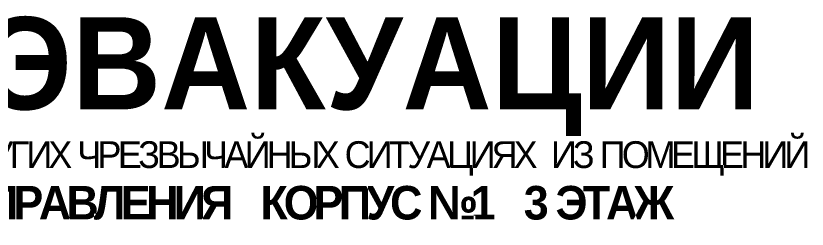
# Model space of a CAD drawing. Header units: millimetres. Extents: x 13810 to 67229, y 12374 to 21950.
# Drawn here: x 20622.6 to 20811.2, y 19809.8 to 19860.7 of the extents above; entities that cross this region are included whole.
import ezdxf

# ---------------------------------------------------------------- set-up
doc = ezdxf.new("R2010")
doc.units = ezdxf.units.MM
doc.styles.add('обычный', font='arial.ttf')

msp = doc.modelspace()

# ---------------------------------------------------------------- texts
at = {"lineweight": 0, "insert": (20522.61, 19860.34), "char_height": 22, "width": 493.8901, "attachment_point": 1, "style": 'обычный'}
msp.add_mtext('{\\fProxima Nova Rg|b1|i0|c204|p2;ПЛАН ЭВАКУАЦИИ}', dxfattribs=at)
at = {"color": 0, "lineweight": 0, "insert": (20673.48, 19830.93), "char_height": 8, "width": 449.2158, "attachment_point": 5, "style": 'обычный'}
msp.add_mtext('{\\fArial Black|b1|i0|c204|p34;\\H2x;\\T0.85;  \\fArial Narrow|b0|i0|c204|p34;\\H0.8x;\\W0.9;\\P\\fProxima Nova Rg|b0|i0|c204|p2;\\H0.5x;\\W1;\\C256;ПРИ ПОЖАРЕ  ИЛИ ДРУГИХ ЧРЕЗВЫЧАЙНЫХ СИТУАЦИЯХ  ИЗ ПОМЕЩЕНИЙ \\fProxima Nova Rg|b1|i0|c204|p2;\\H1.25x;\\PЗДАНИЯ УПРАВЛЕНИЯ   КОРПУС №1   3 ЭТАЖ}', dxfattribs=at)

doc.saveas('drawing.dxf')
